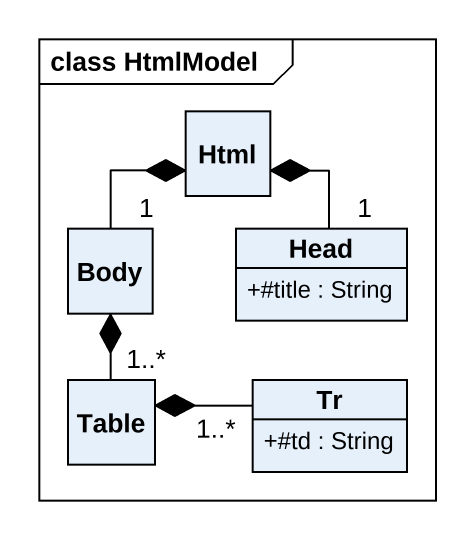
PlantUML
@startuml
mainframe class HtmlModel
hide circle
hide empty members
skinparam classAttributeIconSize 0
class Html
class Body
class Head {
  +#title : String
}
class Table
class Tr {
  +#td : String
}
Html *-- "1" Body
Html *-- "1" Head
Body *-- "1..*" Table
Table *-right- "1..*" Tr
@enduml
